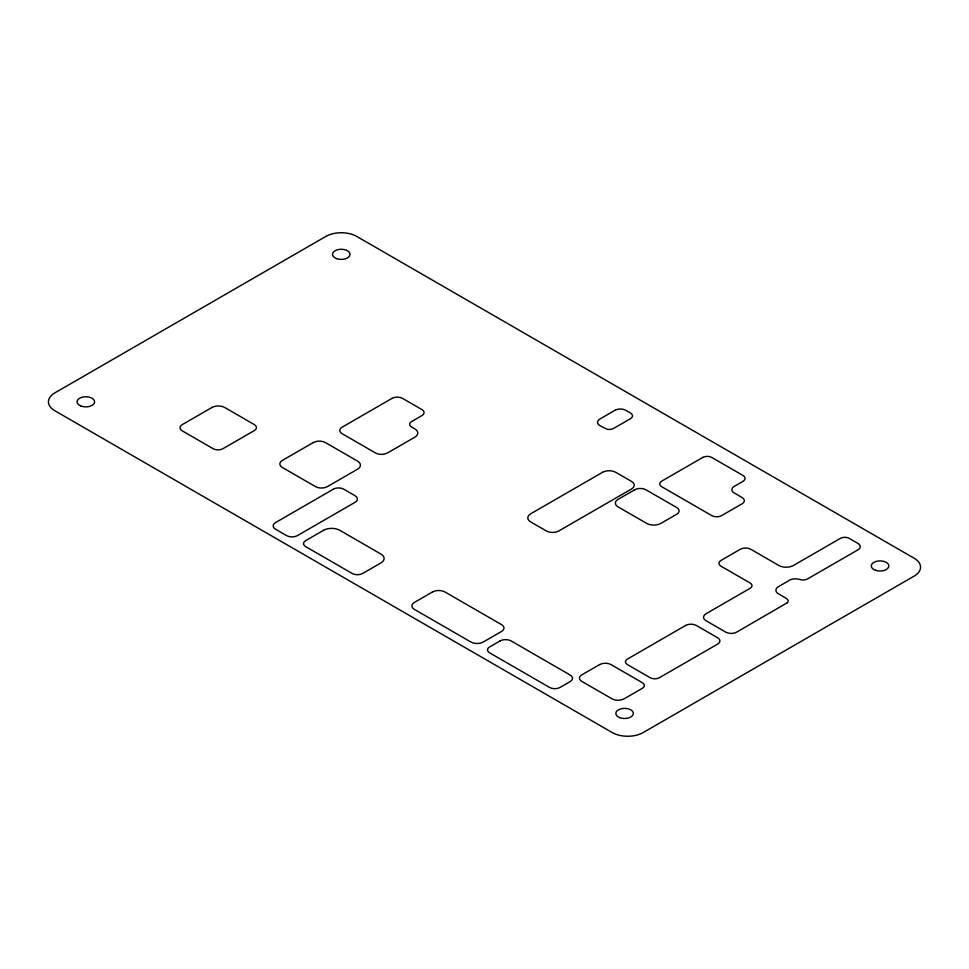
<?xml version="1.0" encoding="UTF-8"?>
<svg xmlns="http://www.w3.org/2000/svg" width="969" height="969" viewBox="0 0 969 969"><rect width="100%" height="100%" fill="white"/><g stroke="black" fill="none" stroke-linecap="round" stroke-linejoin="round"><path stroke-width="1.45" d="M787.361 602.706L736.658 632.139A7.728 4.457 0 0 1 725.757 632.127L705.977 620.705A8.491 4.906 0 0 1 705.977 613.777L750.127 588.292A6.48 3.743 0 0 0 750.127 582.999L721.021 566.199A7.086 4.094 0 0 1 721.021 560.409L740.34 549.253A7.364 4.251 0 0 1 750.745 549.253L778.834 565.472A10.332 5.959 0 0 0 793.393 565.496L839.99 538.594A6.262 3.622 0 0 1 849.207 538.364L857.965 543.415A7.885 4.554 0 0 1 858.352 549.605L807.855 578.759A7.098 4.094 0 0 1 801.775 579.922L798.722 579.208A8.624 4.978 0 0 0 788.1 581.085L778.543 586.596A9.024 5.208 0 0 0 777.404 593.161L786.295 598.406A6.274 3.622 0 0 1 787.361 602.706M325.802 236.448L54.858 392.881A21.899 12.645 0 0 0 54.858 410.759L612.226 732.552A21.899 12.645 0 0 0 643.198 732.552L914.142 576.119A21.899 12.645 0 0 0 914.142 558.241L356.774 236.448A21.899 12.645 0 0 0 325.802 236.448M211.945 407.489L182.233 424.64A7.607 4.397 0 0 0 182.233 430.854L213.192 448.72A6.856 3.961 0 0 0 222.894 448.72L254.35 430.563A7.292 4.215 0 0 0 254.35 424.604L224.699 407.489A9.012 5.208 0 0 0 211.945 407.489M313.278 442.567L282.342 460.42A8.636 4.99 0 0 0 282.342 467.47L315.506 486.62A8.394 4.845 0 0 0 327.377 486.62L357.537 469.202A9.896 5.717 0 0 0 357.537 461.111L325.402 442.567A8.576 4.954 0 0 0 313.278 442.567M391.948 398.416L342.093 427.196A7.934 4.579 0 0 0 342.093 433.676L375.5 452.959A8.467 4.893 0 0 0 387.479 452.959L414.817 437.189A10.187 5.887 0 0 0 414.817 428.867L411.571 426.99A6.65 3.84 0 0 1 411.571 421.563L421.915 415.592A7.389 4.264 0 0 0 421.915 409.56L402.595 398.416A7.534 4.348 0 0 0 391.948 398.416M333.493 489.127L275.511 522.606A8.079 4.663 0 0 0 275.511 529.207L286.63 535.627A7.595 4.385 0 0 0 297.374 535.627L355.102 502.293A8.006 4.615 0 0 0 355.102 495.765L343.62 489.127A7.158 4.13 0 0 0 333.493 489.127M323.537 530.309L305.623 540.654A7.268 4.203 0 0 0 305.623 546.589L352.135 573.442A7.449 4.3 0 0 0 362.672 573.442L380.987 562.868A10.744 6.202 0 0 0 380.987 554.098L339.792 530.309A11.495 6.638 0 0 0 323.537 530.309M615.061 410.262L599.872 419.032A8.055 4.651 0 0 0 599.872 425.609L607.03 429.243A6.504 3.755 0 0 0 613.765 428.346L630.407 418.741A6.904 3.985 0 0 0 630.516 413.048L625.695 410.262A7.522 4.336 0 0 0 615.061 410.262M602.524 472.327L530.673 513.812A9.92 5.729 0 0 0 530.673 521.903L546.395 530.988A8.745 5.051 0 0 0 558.762 530.988L631.546 488.957A9.23 5.33 0 0 0 631.546 481.423L615.787 472.327A9.375 5.414 0 0 0 602.524 472.327M432.477 591.986L414.344 602.452A8.455 4.881 0 0 0 414.344 609.356L470.946 642.047A8.648 4.99 0 0 0 483.18 642.047L501.542 631.449A8.333 4.809 0 0 0 501.542 624.63L444.989 591.986A8.842 5.111 0 0 0 432.477 591.986M634.574 489.829L618.052 499.362A9.205 5.317 0 0 0 618.052 506.872L646.662 523.393A10.041 5.802 0 0 0 660.87 523.393L676.737 514.236A8.176 4.724 0 0 0 676.737 507.562L646.02 489.829A8.091 4.675 0 0 0 634.574 489.829M702.719 457.465L661.718 481.133A6.819 3.937 0 0 0 661.718 486.704L711.791 515.617A6.928 3.997 0 0 0 721.59 515.617L742.206 503.71A7.437 4.3 0 0 0 742.206 497.642L733.327 492.409A8.2 4.736 0 0 1 734.272 486.377L742.944 481.363A7.255 4.191 0 0 0 743.138 475.561L711.815 457.465A6.42 3.706 0 0 0 702.719 457.465M500.028 640.945L489.527 647.013A7.037 4.07 0 0 0 489.527 652.767L549.593 687.445A7.377 4.264 0 0 0 560.021 687.445L570.293 681.522A8.043 4.639 0 0 0 570.172 675.018L511.16 640.945A7.873 4.542 0 0 0 500.028 640.945M599.581 664.613L581.715 674.921A7.849 4.53 0 0 0 581.715 681.328L612.033 698.831A8.527 4.918 0 0 0 624.097 698.831L642.326 688.317A6.904 3.985 0 0 0 642.326 682.673L611.039 664.613A8.103 4.675 0 0 0 599.581 664.613M685.628 625.465L627.343 659.126A6.638 3.828 0 0 0 627.343 664.54L650.102 677.682A6.626 3.828 0 0 0 659.477 677.682L717.69 644.07A7.704 4.445 0 0 0 717.69 637.784L696.36 625.465A7.595 4.385 0 0 0 685.628 625.465M81.19 406.108A8.757 5.051 0 0 0 94.587 401.99A8.757 5.051 0 0 0 81.723 397.351A8.757 5.051 0 0 0 81.19 406.108M619.821 717.678A8.757 5.051 0 0 0 633.338 713.705A8.757 5.051 0 0 0 620.608 708.933A8.757 5.051 0 0 0 619.821 717.678M875.491 570.269A8.757 5.051 0 0 0 888.803 566.066A8.757 5.051 0 0 0 875.843 561.511A8.757 5.051 0 0 0 875.491 570.269M336.667 258.626A8.757 5.051 0 0 0 350.039 254.496A8.757 5.051 0 0 0 337.164 249.869A8.757 5.051 0 0 0 336.667 258.626"/></g></svg>
